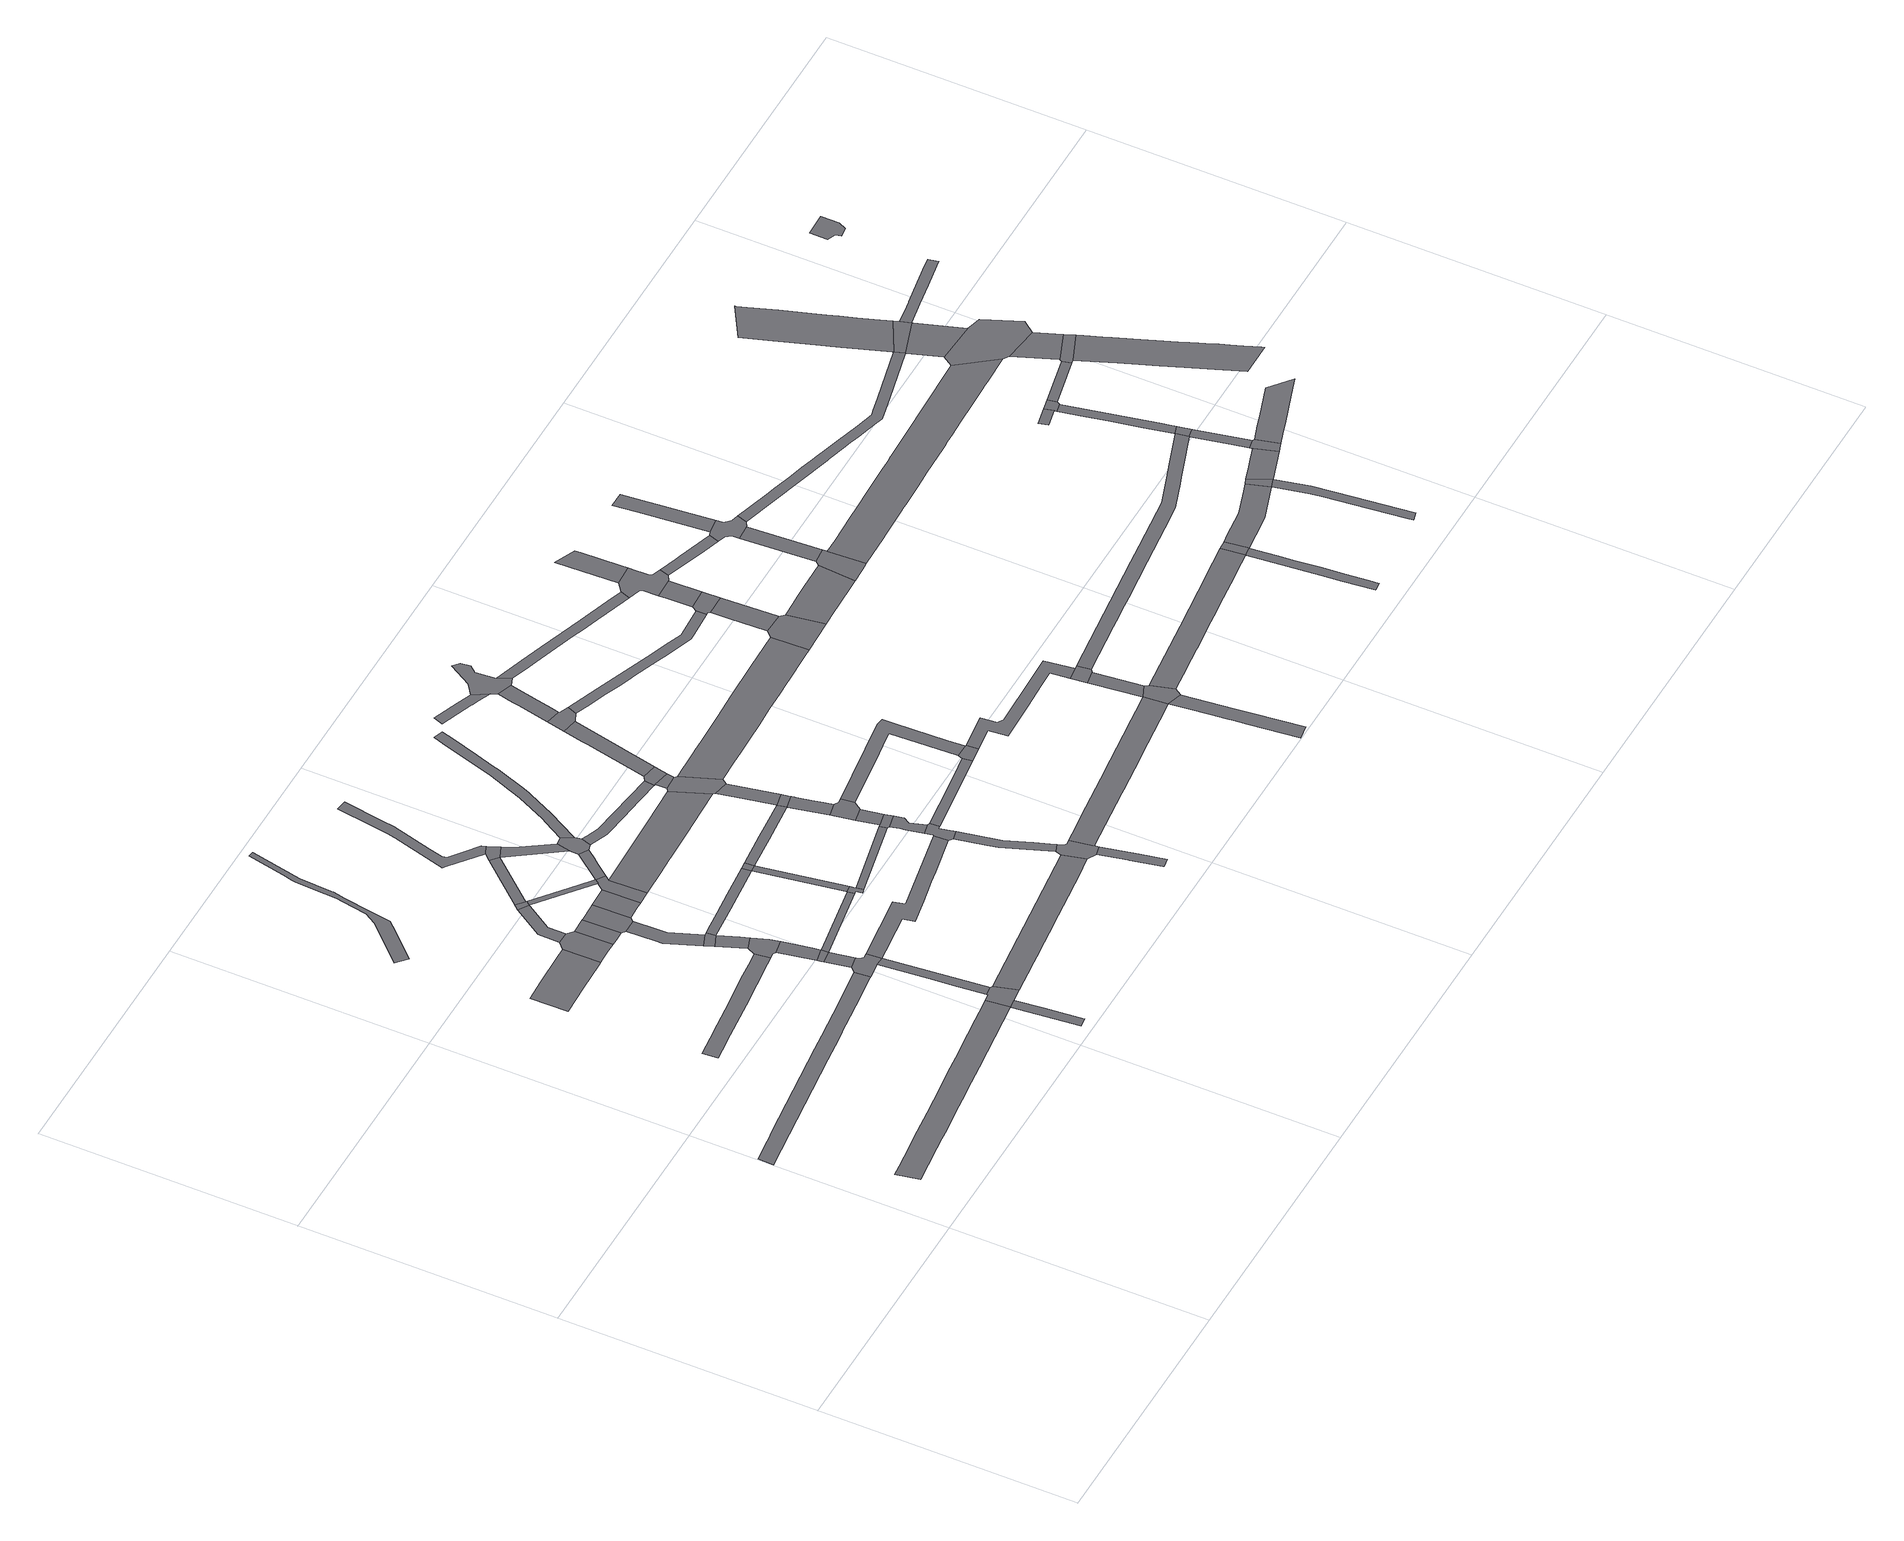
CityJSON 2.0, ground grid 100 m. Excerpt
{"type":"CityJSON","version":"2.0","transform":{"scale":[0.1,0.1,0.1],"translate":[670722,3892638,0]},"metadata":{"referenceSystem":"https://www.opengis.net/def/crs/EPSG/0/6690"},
"CityObjects":{
"road1":{"type":"Road","attributes":{"function":"9","usage":"9","RoadStructureAttribute.widthType":"2","RoadStructureAttribute.width":9.44,"RoadStructureAttribute.sectionType":"1"},"geometry":[{"type":"MultiSurface","lod":"1","boundaries":[[[0,1,2,3,4,5,6,7,8,9,10,11,12,13,14,15,16,17,18,19,20,21,22,23,24,25,26,27]]]}]},
"road2":{"type":"Road","attributes":{"function":"9","usage":"9","RoadStructureAttribute.widthType":"3","RoadStructureAttribute.width":5.87,"RoadStructureAttribute.sectionType":"1"},"geometry":[{"type":"MultiSurface","lod":"1","boundaries":[[[28,29,30,31,32,33,34,35,36,37,38,39,40,41,42,43,44,45,46,47,48,49,50,51,52,53]]]}]},
"road3":{"type":"Road","attributes":{"function":"9","usage":"9","RoadStructureAttribute.widthType":"3","RoadStructureAttribute.width":5.75,"RoadStructureAttribute.sectionType":"1"},"geometry":[{"type":"MultiSurface","lod":"1","boundaries":[[[54,55,56,57,58,59,60,61,62,63,64,65,66,67,68,69,70]]]}]},
"road4":{"type":"Road","attributes":{"function":"9","usage":"9","RoadStructureAttribute.widthType":"2","RoadStructureAttribute.width":14.92,"RoadStructureAttribute.sectionType":"1"},"geometry":[{"type":"MultiSurface","lod":"1","boundaries":[[[71,72,73,74,75,76,77,78]]]}]},
"road5":{"type":"Road","attributes":{"function":"9","usage":"9","RoadStructureAttribute.widthType":"4","RoadStructureAttribute.width":3.55,"RoadStructureAttribute.sectionType":"1"},"geometry":[{"type":"MultiSurface","lod":"1","boundaries":[[[79,80,81,82,83,27,84]]]}]},
"road6":{"type":"Road","attributes":{"function":"9","usage":"9","RoadStructureAttribute.widthType":"9","RoadStructureAttribute.width":-9999,"RoadStructureAttribute.sectionType":"9"},"geometry":[{"type":"MultiSurface","lod":"1","boundaries":[[[73,85,86,87,88,89,90,74]]]}]},
"road7":{"type":"Road","attributes":{"function":"9","usage":"9","RoadStructureAttribute.widthType":"9","RoadStructureAttribute.width":-9999,"RoadStructureAttribute.sectionType":"9"},"geometry":[{"type":"MultiSurface","lod":"1","boundaries":[[[91,92,93,94,0,27,83,95,96]]]}]},
"road8":{"type":"Road","attributes":{"function":"9","usage":"9","RoadStructureAttribute.widthType":"9","RoadStructureAttribute.width":-9999,"RoadStructureAttribute.sectionType":"1"},"geometry":[{"type":"MultiSurface","lod":"1","boundaries":[[[97,98,99,100,101,102,103,104,105,106,107,108,109,110,111,112,113,114,115,116,117,118]]]}]},
"road9":{"type":"Road","attributes":{"function":"9","usage":"9","RoadStructureAttribute.widthType":"4","RoadStructureAttribute.width":3.43,"RoadStructureAttribute.sectionType":"1"},"geometry":[{"type":"MultiSurface","lod":"1","boundaries":[[[119,120,121,122,123,93,92]]]}]},
"road10":{"type":"Road","attributes":{"function":"9","usage":"9","RoadStructureAttribute.widthType":"2","RoadStructureAttribute.width":14.92,"RoadStructureAttribute.sectionType":"1"},"geometry":[{"type":"MultiSurface","lod":"1","boundaries":[[[124,125,88,87,126,127]]]}]},
"road11":{"type":"Road","attributes":{"function":"9","usage":"9","RoadStructureAttribute.widthType":"9","RoadStructureAttribute.width":-9999,"RoadStructureAttribute.sectionType":"9"},"geometry":[{"type":"MultiSurface","lod":"1","boundaries":[[[38,37,128,121,120,129,130,131,132,133]]]}]},
"road12":{"type":"Road","attributes":{"function":"9","usage":"9","RoadStructureAttribute.widthType":"3","RoadStructureAttribute.width":4.01,"RoadStructureAttribute.sectionType":"1"},"geometry":[{"type":"MultiSurface","lod":"1","boundaries":[[[134,135,136,90,89,137,138,139]]]}]},
"road13":{"type":"Road","attributes":{"function":"9","usage":"9","RoadStructureAttribute.widthType":"3","RoadStructureAttribute.width":5.07,"RoadStructureAttribute.sectionType":"1"},"geometry":[{"type":"MultiSurface","lod":"1","boundaries":[[[132,140,141,142,133]]]}]},
"road14":{"type":"Road","attributes":{"function":"9","usage":"9","RoadStructureAttribute.widthType":"9","RoadStructureAttribute.width":-9999,"RoadStructureAttribute.sectionType":"9"},"geometry":[{"type":"MultiSurface","lod":"1","boundaries":[[[143,144,142,141,145]]]}]},
"road15":{"type":"Road","attributes":{"function":"9","usage":"9","RoadStructureAttribute.widthType":"9","RoadStructureAttribute.width":-9999,"RoadStructureAttribute.sectionType":"9"},"geometry":[{"type":"MultiSurface","lod":"1","boundaries":[[[146,147,148,149,150]]]}]},
"road16":{"type":"Road","attributes":{"function":"9","usage":"9","RoadStructureAttribute.widthType":"3","RoadStructureAttribute.width":5.07,"RoadStructureAttribute.sectionType":"1"},"geometry":[{"type":"MultiSurface","lod":"1","boundaries":[[[151,152,153,154,143,145]]]}]},
"road17":{"type":"Road","attributes":{"function":"9","usage":"9","RoadStructureAttribute.widthType":"9","RoadStructureAttribute.width":-9999,"RoadStructureAttribute.sectionType":"9"},"geometry":[{"type":"MultiSurface","lod":"1","boundaries":[[[60,59,155,154,153,156,157,158]]]}]},
"road18":{"type":"Road","attributes":{"function":"9","usage":"9","RoadStructureAttribute.widthType":"3","RoadStructureAttribute.width":5.07,"RoadStructureAttribute.sectionType":"1"},"geometry":[{"type":"MultiSurface","lod":"1","boundaries":[[[157,159,147,146,158]]]}]},
"road19":{"type":"Road","attributes":{"function":"9","usage":"9","RoadStructureAttribute.widthType":"3","RoadStructureAttribute.width":5.07,"RoadStructureAttribute.sectionType":"1"},"geometry":[{"type":"MultiSurface","lod":"1","boundaries":[[[149,160,161,162,163,164,165,150]]]}]},
"road20":{"type":"Road","attributes":{"function":"9","usage":"9","RoadStructureAttribute.widthType":"9","RoadStructureAttribute.width":-9999,"RoadStructureAttribute.sectionType":"9"},"geometry":[{"type":"MultiSurface","lod":"1","boundaries":[[[163,162,166,167,168,169,170,124,127]]]}]},
"road21":{"type":"Road","attributes":{"function":"9","usage":"9","RoadStructureAttribute.widthType":"9","RoadStructureAttribute.width":-9999,"RoadStructureAttribute.sectionType":"9"},"geometry":[{"type":"MultiSurface","lod":"1","boundaries":[[[171,172,173,134,139,174,175]]]}]},
"road22":{"type":"Road","attributes":{"function":"9","usage":"9","RoadStructureAttribute.widthType":"2","RoadStructureAttribute.width":14.92,"RoadStructureAttribute.sectionType":"1"},"geometry":[{"type":"MultiSurface","lod":"1","boundaries":[[[176,177,168,167,178,179]]]}]},
"road23":{"type":"Road","attributes":{"function":"9","usage":"9","RoadStructureAttribute.widthType":"9","RoadStructureAttribute.width":-9999,"RoadStructureAttribute.sectionType":"1"},"geometry":[{"type":"MultiSurface","lod":"1","boundaries":[[[180,181,182,183,184,174,139,185]]]}]},
"road24":{"type":"Road","attributes":{"function":"9","usage":"9","RoadStructureAttribute.widthType":"3","RoadStructureAttribute.width":4.01,"RoadStructureAttribute.sectionType":"1"},"geometry":[{"type":"MultiSurface","lod":"1","boundaries":[[[186,187,188,189,172,171]]]}]},
"road25":{"type":"Road","attributes":{"function":"9","usage":"9","RoadStructureAttribute.widthType":"4","RoadStructureAttribute.width":2.68,"RoadStructureAttribute.sectionType":"1"},"geometry":[{"type":"MultiSurface","lod":"1","boundaries":[[[141,190,191,192,193,194,145]]]}]},
"road26":{"type":"Road","attributes":{"function":"9","usage":"9","RoadStructureAttribute.widthType":"9","RoadStructureAttribute.width":-9999,"RoadStructureAttribute.sectionType":"9"},"geometry":[{"type":"MultiSurface","lod":"1","boundaries":[[[182,181,195,176,179,196,197,198]]]}]},
"road27":{"type":"Road","attributes":{"function":"9","usage":"9","RoadStructureAttribute.widthType":"4","RoadStructureAttribute.width":3.56,"RoadStructureAttribute.sectionType":"1"},"geometry":[{"type":"MultiSurface","lod":"1","boundaries":[[[199,200,201,202,148,147,203,204,205]]]}]},
"road28":{"type":"Road","attributes":{"function":"9","usage":"9","RoadStructureAttribute.widthType":"2","RoadStructureAttribute.width":9.44,"RoadStructureAttribute.sectionType":"1"},"geometry":[{"type":"MultiSurface","lod":"1","boundaries":[[[206,207,208,209,210,211,212,213,214,215,216,217,218,219,91,96]]]}]},
"road29":{"type":"Road","attributes":{"function":"9","usage":"9","RoadStructureAttribute.widthType":"9","RoadStructureAttribute.width":-9999,"RoadStructureAttribute.sectionType":"9"},"geometry":[{"type":"MultiSurface","lod":"1","boundaries":[[[220,221,222,223,187,186]]]}]},
"road30":{"type":"Road","attributes":{"function":"9","usage":"9","RoadStructureAttribute.widthType":"9","RoadStructureAttribute.width":-9999,"RoadStructureAttribute.sectionType":"1"},"geometry":[{"type":"MultiSurface","lod":"1","boundaries":[[[224,225,226,227,228,229,182,198]]]}]},
"road31":{"type":"Road","attributes":{"function":"9","usage":"9","RoadStructureAttribute.widthType":"4","RoadStructureAttribute.width":3.81,"RoadStructureAttribute.sectionType":"1"},"geometry":[{"type":"MultiSurface","lod":"1","boundaries":[[[230,231,232,233,234,235,236,237,223,222,238,239,240,241,242,243,244,245]]]}]},
"road32":{"type":"Road","attributes":{"function":"9","usage":"9","RoadStructureAttribute.widthType":"3","RoadStructureAttribute.width":4.01,"RoadStructureAttribute.sectionType":"1"},"geometry":[{"type":"MultiSurface","lod":"1","boundaries":[[[246,247,248,220,186]]]}]},
"road33":{"type":"Road","attributes":{"function":"9","usage":"9","RoadStructureAttribute.widthType":"3","RoadStructureAttribute.width":5.87,"RoadStructureAttribute.sectionType":"1"},"geometry":[{"type":"MultiSurface","lod":"1","boundaries":[[[120,249,250,251,252,253,254,255,256,257,258,259,260,261,262,129]]]}]},
"road34":{"type":"Road","attributes":{"function":"9","usage":"9","RoadStructureAttribute.widthType":"9","RoadStructureAttribute.width":-9999,"RoadStructureAttribute.sectionType":"9"},"geometry":[{"type":"MultiSurface","lod":"1","boundaries":[[[263,264,192,191,265,266,267,268]]]}]},
"road35":{"type":"Road","attributes":{"function":"9","usage":"9","RoadStructureAttribute.widthType":"4","RoadStructureAttribute.width":2.68,"RoadStructureAttribute.sectionType":"1"},"geometry":[{"type":"MultiSurface","lod":"1","boundaries":[[[269,270,192,264,271,272,273,205]]]}]},
"road36":{"type":"Road","attributes":{"function":"9","usage":"9","RoadStructureAttribute.widthType":"9","RoadStructureAttribute.width":-9999,"RoadStructureAttribute.sectionType":"9"},"geometry":[{"type":"MultiSurface","lod":"1","boundaries":[[[273,274,199,205]]]}]},
"road37":{"type":"Road","attributes":{"function":"9","usage":"9","RoadStructureAttribute.widthType":"9","RoadStructureAttribute.width":-9999,"RoadStructureAttribute.sectionType":"9"},"geometry":[{"type":"MultiSurface","lod":"1","boundaries":[[[227,275,276,277,278,247,246,279,228]]]}]},
"road38":{"type":"Road","attributes":{"function":"9","usage":"9","RoadStructureAttribute.widthType":"2","RoadStructureAttribute.width":14.92,"RoadStructureAttribute.sectionType":"1"},"geometry":[{"type":"MultiSurface","lod":"1","boundaries":[[[280,281,197,196,282,283,284,285,286,287,288,289]]]}]},
"road39":{"type":"Road","attributes":{"function":"9","usage":"9","RoadStructureAttribute.widthType":"4","RoadStructureAttribute.width":2.59,"RoadStructureAttribute.sectionType":"1"},"geometry":[{"type":"MultiSurface","lod":"1","boundaries":[[[267,290,291,268]]]}]},
"road40":{"type":"Road","attributes":{"function":"9","usage":"9","RoadStructureAttribute.widthType":"4","RoadStructureAttribute.width":3.56,"RoadStructureAttribute.sectionType":"1"},"geometry":[{"type":"MultiSurface","lod":"1","boundaries":[[[292,293,294,295,296,274,273,297,298,299,300]]]}]},
"road41":{"type":"Road","attributes":{"function":"9","usage":"9","RoadStructureAttribute.widthType":"4","RoadStructureAttribute.width":3.6,"RoadStructureAttribute.sectionType":"1"},"geometry":[{"type":"MultiSurface","lod":"1","boundaries":[[[301,302,303,304,276,275,305,306,307,308]]]}]},
"road42":{"type":"Road","attributes":{"function":"9","usage":"9","RoadStructureAttribute.widthType":"4","RoadStructureAttribute.width":3.93,"RoadStructureAttribute.sectionType":"1"},"geometry":[{"type":"MultiSurface","lod":"1","boundaries":[[[309,310,311,312,313,314,315,316,317,318,278,277,319,320,321,322,323,324,325,326,327,328,329]]]}]},
"road43":{"type":"Road","attributes":{"function":"9","usage":"9","RoadStructureAttribute.widthType":"4","RoadStructureAttribute.width":3.56,"RoadStructureAttribute.sectionType":"1"},"geometry":[{"type":"MultiSurface","lod":"1","boundaries":[[[330,331,332,333,334,335,336,337,338,339,340]]]}]},
"road44":{"type":"Road","attributes":{"function":"9","usage":"9","RoadStructureAttribute.widthType":"4","RoadStructureAttribute.width":3.24,"RoadStructureAttribute.sectionType":"1"},"geometry":[{"type":"MultiSurface","lod":"1","boundaries":[[[341,342,343,344,345,346,347,348]]]}]},
"road45":{"type":"Road","attributes":{"function":"9","usage":"9","RoadStructureAttribute.widthType":"9","RoadStructureAttribute.width":-9999,"RoadStructureAttribute.sectionType":"9"},"geometry":[{"type":"MultiSurface","lod":"1","boundaries":[[[347,349,350,351,352,353,354,334,333,219,218,348]]]}]},
"road46":{"type":"Road","attributes":{"function":"9","usage":"9","RoadStructureAttribute.widthType":"9","RoadStructureAttribute.width":-9999,"RoadStructureAttribute.sectionType":"9"},"geometry":[{"type":"MultiSurface","lod":"1","boundaries":[[[355,259,258,340,339,356,357,358,359,360,361]]]}]},
"road47":{"type":"Road","attributes":{"function":"9","usage":"9","RoadStructureAttribute.widthType":"9","RoadStructureAttribute.width":-9999,"RoadStructureAttribute.sectionType":"1"},"geometry":[{"type":"MultiSurface","lod":"1","boundaries":[[[360,362,363,364,365,366,367,368,361]]]}]},
"road48":{"type":"Road","attributes":{"function":"9","usage":"9","RoadStructureAttribute.widthType":"9","RoadStructureAttribute.width":-9999,"RoadStructureAttribute.sectionType":"9"},"geometry":[{"type":"MultiSurface","lod":"1","boundaries":[[[366,365,369,370,371,291,290]]]}]},
"road49":{"type":"Road","attributes":{"function":"9","usage":"9","RoadStructureAttribute.widthType":"3","RoadStructureAttribute.width":5.18,"RoadStructureAttribute.sectionType":"1"},"geometry":[{"type":"MultiSurface","lod":"1","boundaries":[[[372,370,369,373]]]}]},
"road50":{"type":"Road","attributes":{"function":"9","usage":"9","RoadStructureAttribute.widthType":"3","RoadStructureAttribute.width":5.18,"RoadStructureAttribute.sectionType":"1"},"geometry":[{"type":"MultiSurface","lod":"1","boundaries":[[[374,375,376,377,378,379,380,381,300]]]}]},
"road51":{"type":"Road","attributes":{"function":"9","usage":"9","RoadStructureAttribute.widthType":"9","RoadStructureAttribute.width":-9999,"RoadStructureAttribute.sectionType":"9"},"geometry":[{"type":"MultiSurface","lod":"1","boundaries":[[[382,383,384,376,375,372,373]]]}]},
"road52":{"type":"Road","attributes":{"function":"9","usage":"9","RoadStructureAttribute.widthType":"9","RoadStructureAttribute.width":-9999,"RoadStructureAttribute.sectionType":"9"},"geometry":[{"type":"MultiSurface","lod":"1","boundaries":[[[381,385,386,292,300]]]}]},
"road53":{"type":"Road","attributes":{"function":"9","usage":"9","RoadStructureAttribute.widthType":"3","RoadStructureAttribute.width":5.18,"RoadStructureAttribute.sectionType":"1"},"geometry":[{"type":"MultiSurface","lod":"1","boundaries":[[[292,386,387,388,389,390]]]}]},
"road54":{"type":"Road","attributes":{"function":"9","usage":"9","RoadStructureAttribute.widthType":"9","RoadStructureAttribute.width":-9999,"RoadStructureAttribute.sectionType":"9"},"geometry":[{"type":"MultiSurface","lod":"1","boundaries":[[[289,288,388,387,391,392,393,394]]]}]},
"road55":{"type":"Road","attributes":{"function":"9","usage":"9","RoadStructureAttribute.widthType":"2","RoadStructureAttribute.width":6.01,"RoadStructureAttribute.sectionType":"1"},"geometry":[{"type":"MultiSurface","lod":"1","boundaries":[[[393,395,396,394]]]}]},
"road56":{"type":"Road","attributes":{"function":"9","usage":"9","RoadStructureAttribute.widthType":"9","RoadStructureAttribute.width":-9999,"RoadStructureAttribute.sectionType":"9"},"geometry":[{"type":"MultiSurface","lod":"1","boundaries":[[[396,395,397,398,301,308,399]]]}]},
"road57":{"type":"Road","attributes":{"function":"9","usage":"9","RoadStructureAttribute.widthType":"3","RoadStructureAttribute.width":4.58,"RoadStructureAttribute.sectionType":"1"},"geometry":[{"type":"MultiSurface","lod":"1","boundaries":[[[400,401,402,359,358,403,404,405]]]}]},
"road58":{"type":"Road","attributes":{"function":"9","usage":"9","RoadStructureAttribute.widthType":"2","RoadStructureAttribute.width":6.01,"RoadStructureAttribute.sectionType":"1"},"geometry":[{"type":"MultiSurface","lod":"1","boundaries":[[[406,407,408,398,397,409,410,411,412,413]]]}]},
"road59":{"type":"Road","attributes":{"function":"9","usage":"9","RoadStructureAttribute.widthType":"3","RoadStructureAttribute.width":4.95,"RoadStructureAttribute.sectionType":"1"},"geometry":[{"type":"MultiSurface","lod":"1","boundaries":[[[414,415,416,417,418,419,420,421,422,423,383,382,424,425,426,427]]]}]},
"road60":{"type":"Road","attributes":{"function":"9","usage":"9","RoadStructureAttribute.widthType":"4","RoadStructureAttribute.width":3.48,"RoadStructureAttribute.sectionType":"1"},"geometry":[{"type":"MultiSurface","lod":"1","boundaries":[[[428,429,430,431,432,433,434,435]]]}]},
"road61":{"type":"Road","attributes":{"function":"9","usage":"9","RoadStructureAttribute.widthType":"9","RoadStructureAttribute.width":-9999,"RoadStructureAttribute.sectionType":"9"},"geometry":[{"type":"MultiSurface","lod":"1","boundaries":[[[406,413,436,437,438,439,440]]]}]},
"road62":{"type":"Road","attributes":{"function":"9","usage":"9","RoadStructureAttribute.widthType":"2","RoadStructureAttribute.width":6.01,"RoadStructureAttribute.sectionType":"1"},"geometry":[{"type":"MultiSurface","lod":"1","boundaries":[[[439,441,442,443,444,445,446,440]]]}]},
"road63":{"type":"Road","attributes":{"function":"9","usage":"9","RoadStructureAttribute.widthType":"2","RoadStructureAttribute.width":9.44,"RoadStructureAttribute.sectionType":"1"},"geometry":[{"type":"MultiSurface","lod":"1","boundaries":[[[350,447,448,449,450,451,452,453,454,455,456,457,458,459,460,461,462,463,351]]]}]},
"road64":{"type":"Road","attributes":{"function":"9","usage":"9","RoadStructureAttribute.widthType":"9","RoadStructureAttribute.width":-9999,"RoadStructureAttribute.sectionType":"9"},"geometry":[{"type":"MultiSurface","lod":"1","boundaries":[[[400,405,464,465,414,427]]]}]},
"road65":{"type":"Road","attributes":{"function":"9","usage":"9","RoadStructureAttribute.widthType":"9","RoadStructureAttribute.width":-9999,"RoadStructureAttribute.sectionType":"9"},"geometry":[{"type":"MultiSurface","lod":"1","boundaries":[[[466,433,432,467,444,443,468,469,470,471,472,473,474]]]}]},
"road66":{"type":"Road","attributes":{"function":"9","usage":"9","RoadStructureAttribute.widthType":"2","RoadStructureAttribute.width":14.92,"RoadStructureAttribute.sectionType":"1"},"geometry":[{"type":"MultiSurface","lod":"1","boundaries":[[[475,476,477,478,479,480,481,482,483,484,485,486,487,488,489,490,491,492,493,494,495,496,392,391]]]}]},
"road67":{"type":"Road","attributes":{"function":"9","usage":"9","RoadStructureAttribute.widthType":"4","RoadStructureAttribute.width":3.86,"RoadStructureAttribute.sectionType":"1"},"geometry":[{"type":"MultiSurface","lod":"1","boundaries":[[[497,498,499,500,501,502,437,436,503,504,505,506,507,508,509,510,511,512,513]]]}]},
"road68":{"type":"Road","attributes":{"function":"9","usage":"9","RoadStructureAttribute.widthType":"3","RoadStructureAttribute.width":4.58,"RoadStructureAttribute.sectionType":"1"},"geometry":[{"type":"MultiSurface","lod":"1","boundaries":[[[514,515,516,517,518,519,465,464,520,521,522,523,524,525,526]]]}]},
"road69":{"type":"Road","attributes":{"function":"9","usage":"9","RoadStructureAttribute.widthType":"4","RoadStructureAttribute.width":3.86,"RoadStructureAttribute.sectionType":"1"},"geometry":[{"type":"MultiSurface","lod":"1","boundaries":[[[527,528,529,530,531,532,533,534,535,536,537,538,539,470,469]]]}]},
"road70":{"type":"Road","attributes":{"function":"9","usage":"9","RoadStructureAttribute.widthType":"3","RoadStructureAttribute.width":5.52,"RoadStructureAttribute.sectionType":"1"},"geometry":[{"type":"MultiSurface","lod":"1","boundaries":[[[454,540,541,542,543,544,545,546,547,548,549,550,551,552]]]}]},
"road71":{"type":"Road","attributes":{"function":"9","usage":"9","RoadStructureAttribute.widthType":"9","RoadStructureAttribute.width":-9999,"RoadStructureAttribute.sectionType":"9"},"geometry":[{"type":"MultiSurface","lod":"1","boundaries":[[[553,554,455,454,552,555]]]}]},
"road72":{"type":"Road","attributes":{"function":"9","usage":"9","RoadStructureAttribute.widthType":"3","RoadStructureAttribute.width":4.58,"RoadStructureAttribute.sectionType":"1"},"geometry":[{"type":"MultiSurface","lod":"1","boundaries":[[[556,557,455,554,558,559,560]]]}]},
"road73":{"type":"Road","attributes":{"function":"9","usage":"9","RoadStructureAttribute.widthType":"9","RoadStructureAttribute.width":-9999,"RoadStructureAttribute.sectionType":"9"},"geometry":[{"type":"MultiSurface","lod":"1","boundaries":[[[559,561,562,563,514,526,560]]]}]},
"road74":{"type":"Road","attributes":{"function":"9","usage":"9","RoadStructureAttribute.widthType":"9","RoadStructureAttribute.width":-9999,"RoadStructureAttribute.sectionType":"9"},"geometry":[{"type":"MultiSurface","lod":"1","boundaries":[[[564,565,566,487,486,567,568]]]}]},
"road75":{"type":"Road","attributes":{"function":"9","usage":"9","RoadStructureAttribute.widthType":"2","RoadStructureAttribute.width":8.18,"RoadStructureAttribute.sectionType":"1"},"geometry":[{"type":"MultiSurface","lod":"1","boundaries":[[[565,569,570,571,566]]]}]},
"road76":{"type":"Road","attributes":{"function":"9","usage":"9","RoadStructureAttribute.widthType":"9","RoadStructureAttribute.width":-9999,"RoadStructureAttribute.sectionType":"9"},"geometry":[{"type":"MultiSurface","lod":"1","boundaries":[[[572,570,569,573,574,497,513]]]}]},
"road77":{"type":"Road","attributes":{"function":"9","usage":"9","RoadStructureAttribute.widthType":"2","RoadStructureAttribute.width":8.18,"RoadStructureAttribute.sectionType":"1"},"geometry":[{"type":"MultiSurface","lod":"1","boundaries":[[[575,574,573,576,577]]]}]},
"road78":{"type":"Road","attributes":{"function":"9","usage":"9","RoadStructureAttribute.widthType":"9","RoadStructureAttribute.width":-9999,"RoadStructureAttribute.sectionType":"9"},"geometry":[{"type":"MultiSurface","lod":"1","boundaries":[[[576,578,579,580,581,582,583,584,585,535,534,586,587,577]]]}]},
"road79":{"type":"Road","attributes":{"function":"9","usage":"9","RoadStructureAttribute.widthType":"2","RoadStructureAttribute.width":14.92,"RoadStructureAttribute.sectionType":"1"},"geometry":[{"type":"MultiSurface","lod":"1","boundaries":[[[588,589,590,591,592,593,594,595,564,568]]]}]},
"road80":{"type":"Road","attributes":{"function":"9","usage":"9","RoadStructureAttribute.widthType":"2","RoadStructureAttribute.width":8.18,"RoadStructureAttribute.sectionType":"1"},"geometry":[{"type":"MultiSurface","lod":"1","boundaries":[[[596,597,585,584,598,599,600]]]}]},
"road81":{"type":"Road","attributes":{"function":"9","usage":"9","RoadStructureAttribute.widthType":"2","RoadStructureAttribute.width":9.44,"RoadStructureAttribute.sectionType":"1"},"geometry":[{"type":"MultiSurface","lod":"1","boundaries":[[[601,602,603,604,605,606,607,608,553,555,609,610,611,612,613,614,615,616,617,618,619,620,621,622]]]}]},
"road82":{"type":"Road","attributes":{"function":"9","usage":"9","RoadStructureAttribute.widthType":"4","RoadStructureAttribute.width":3.44,"RoadStructureAttribute.sectionType":"1"},"geometry":[{"type":"MultiSurface","lod":"1","boundaries":[[[623,624,625,579,578,626,627]]]}]},
"road83":{"type":"Road","attributes":{"function":"9","usage":"9","RoadStructureAttribute.widthType":"9","RoadStructureAttribute.width":-9999,"RoadStructureAttribute.sectionType":"9"},"geometry":[{"type":"MultiSurface","lod":"1","boundaries":[[[592,591,628,629,630,631,632,633,634]]]}]},
"road84":{"type":"Road","attributes":{"function":"9","usage":"9","RoadStructureAttribute.widthType":"2","RoadStructureAttribute.width":6.03,"RoadStructureAttribute.sectionType":"1"},"geometry":[{"type":"MultiSurface","lod":"1","boundaries":[[[633,635,636,634]]]}]},
"road85":{"type":"Road","attributes":{"function":"9","usage":"9","RoadStructureAttribute.widthType":"9","RoadStructureAttribute.width":-9999,"RoadStructureAttribute.sectionType":"9"},"geometry":[{"type":"MultiSurface","lod":"1","boundaries":[[[637,638,636,635,639,640,641,642,643,644,623,627]]]}]},
"road86":{"type":"Road","attributes":{"function":"9","usage":"9","RoadStructureAttribute.widthType":"2","RoadStructureAttribute.width":6.03,"RoadStructureAttribute.sectionType":"1"},"geometry":[{"type":"MultiSurface","lod":"1","boundaries":[[[645,646,647,648,649,650,644,643]]]}]},
"road87":{"type":"Road","attributes":{"function":"9","usage":"9","RoadStructureAttribute.widthType":"3","RoadStructureAttribute.width":5.23,"RoadStructureAttribute.sectionType":"1"},"geometry":[{"type":"MultiSurface","lod":"1","boundaries":[[[561,651,652,653,654,655,656,657,658,659,660,661,662,663,664,665,666,667,668,669,670,671,672,673,562]]]}]},
"road88":{"type":"Road","attributes":{"function":"9","usage":"9","RoadStructureAttribute.widthType":"4","RoadStructureAttribute.width":3.51,"RoadStructureAttribute.sectionType":"1"},"geometry":[{"type":"MultiSurface","lod":"1","boundaries":[[[674,675,676,677,678,679,680,681,682,622,683,684,685,686]]]}]},
"road89":{"type":"Road","attributes":{"function":"9","usage":"9","RoadStructureAttribute.widthType":"9","RoadStructureAttribute.width":-9999,"RoadStructureAttribute.sectionType":"9"},"geometry":[{"type":"MultiSurface","lod":"1","boundaries":[[[601,622,682,687]]]}]},
"road90":{"type":"Road","attributes":{"function":"9","usage":"9","RoadStructureAttribute.widthType":"2","RoadStructureAttribute.width":9.44,"RoadStructureAttribute.sectionType":"1"},"geometry":[{"type":"MultiSurface","lod":"1","boundaries":[[[682,688,689,690,691,692,693,694,695,696,697,698,687]]]}]},
"road91":{"type":"Road","attributes":{"function":"9","usage":"9","RoadStructureAttribute.widthType":"2","RoadStructureAttribute.width":14.92,"RoadStructureAttribute.sectionType":"1"},"geometry":[{"type":"MultiSurface","lod":"1","boundaries":[[[699,700,701,702,703,704,705,706,707,708,709,710,631,630,711,712,713,714,715,716,717,718,719,720,721,722,723,724,725,726,727,728,729,730]]]}]},
"road92":{"type":"Road","attributes":{"function":"9","usage":"9","RoadStructureAttribute.widthType":"4","RoadStructureAttribute.width":3.99,"RoadStructureAttribute.sectionType":"1"},"geometry":[{"type":"MultiSurface","lod":"1","boundaries":[[[731,732,733,734,735,736,737,738,739,740,741,742,743,744,745,746,640,639,747,748,749,750,751,752,753,754,755,756,757]]]}]},
"road93":{"type":"Road","attributes":{"function":"9","usage":"9","RoadStructureAttribute.widthType":"4","RoadStructureAttribute.width":3.49,"RoadStructureAttribute.sectionType":"1"},"geometry":[{"type":"MultiSurface","lod":"1","boundaries":[[[694,758,759,760,761,762,763,764,765,766,767]]]}]},
"road94":{"type":"Road","attributes":{"function":"9","usage":"9","RoadStructureAttribute.widthType":"9","RoadStructureAttribute.width":-9999,"RoadStructureAttribute.sectionType":"9"},"geometry":[{"type":"MultiSurface","lod":"1","boundaries":[[[768,695,694,767]]]}]},
"road95":{"type":"Road","attributes":{"function":"9","usage":"9","RoadStructureAttribute.widthType":"2","RoadStructureAttribute.width":9.44,"RoadStructureAttribute.sectionType":"1"},"geometry":[{"type":"MultiSurface","lod":"1","boundaries":[[[769,770,771,772,773,768,767]]]}]},
"road96":{"type":"Road","attributes":{"function":"9","usage":"9","RoadStructureAttribute.widthType":"9","RoadStructureAttribute.width":-9999,"RoadStructureAttribute.sectionType":"9"},"geometry":[{"type":"MultiSurface","lod":"1","boundaries":[[[770,774,775,776,777,778,771]]]}]},
"road97":{"type":"Road","attributes":{"function":"9","usage":"9","RoadStructureAttribute.widthType":"4","RoadStructureAttribute.width":3.36,"RoadStructureAttribute.sectionType":"1"},"geometry":[{"type":"MultiSurface","lod":"1","boundaries":[[[779,780,781,782]]]}]},
"road98":{"type":"Road","attributes":{"function":"9","usage":"9","RoadStructureAttribute.widthType":"4","RoadStructureAttribute.width":3.58,"RoadStructureAttribute.sectionType":"1"},"geometry":[{"type":"MultiSurface","lod":"1","boundaries":[[[783,784,777,776,785,662,786]]]}]},
"road99":{"type":"Road","attributes":{"function":"9","usage":"9","RoadStructureAttribute.widthType":"9","RoadStructureAttribute.width":-9999,"RoadStructureAttribute.sectionType":"9"},"geometry":[{"type":"MultiSurface","lod":"1","boundaries":[[[662,785,787,663]]]}]},
"road100":{"type":"Road","attributes":{"function":"9","usage":"9","RoadStructureAttribute.widthType":"4","RoadStructureAttribute.width":3.58,"RoadStructureAttribute.sectionType":"1"},"geometry":[{"type":"MultiSurface","lod":"1","boundaries":[[[663,787,788,789,790,791,792,793,794,795,796]]]}]},
"road101":{"type":"Road","attributes":{"function":"9","usage":"9","RoadStructureAttribute.widthType":"9","RoadStructureAttribute.width":-9999,"RoadStructureAttribute.sectionType":"9"},"geometry":[{"type":"MultiSurface","lod":"1","boundaries":[[[797,791,790,798,799,779,782]]]}]},
"road102":{"type":"Road","attributes":{"function":"9","usage":"9","RoadStructureAttribute.widthType":"2","RoadStructureAttribute.width":9.44,"RoadStructureAttribute.sectionType":"1"},"geometry":[{"type":"MultiSurface","lod":"1","boundaries":[[[774,800,801,802,803,804,805,806,807,808,809,775]]]}]},
"road103":{"type":"Road","attributes":{"function":"9","usage":"9","RoadStructureAttribute.widthType":"4","RoadStructureAttribute.width":3.36,"RoadStructureAttribute.sectionType":"1"},"geometry":[{"type":"MultiSurface","lod":"1","boundaries":[[[798,810,811,812,813,799]]]}]},
"road104":{"type":"Road","attributes":{"function":"9","usage":"9","RoadStructureAttribute.widthType":"2","RoadStructureAttribute.width":14.8,"RoadStructureAttribute.sectionType":"1"},"geometry":[{"type":"MultiSurface","lod":"1","boundaries":[[[814,815,816,817,818,819,820,821,732,822,823,824,825,826,827,828,829,830,831]]]}]},
"road105":{"type":"Road","attributes":{"function":"9","usage":"9","RoadStructureAttribute.widthType":"9","RoadStructureAttribute.width":-9999,"RoadStructureAttribute.sectionType":"9"},"geometry":[{"type":"MultiSurface","lod":"1","boundaries":[[[822,732,731,832,833,834]]]}]},
"road106":{"type":"Road","attributes":{"function":"9","usage":"9","RoadStructureAttribute.widthType":"2","RoadStructureAttribute.width":14.8,"RoadStructureAttribute.sectionType":"1"},"geometry":[{"type":"MultiSurface","lod":"1","boundaries":[[[835,836,837,832,731,838]]]}]},
"road107":{"type":"Road","attributes":{"function":"9","usage":"9","RoadStructureAttribute.widthType":"9","RoadStructureAttribute.width":-9999,"RoadStructureAttribute.sectionType":"9"},"geometry":[{"type":"MultiSurface","lod":"1","boundaries":[[[729,839,840,841,842,843,836,835,730]]]}]},
"road108":{"type":"Road","attributes":{"function":"9","usage":"9","RoadStructureAttribute.widthType":"2","RoadStructureAttribute.width":12.15,"RoadStructureAttribute.sectionType":"1"},"geometry":[{"type":"MultiSurface","lod":"1","boundaries":[[[840,839,844,845,846]]]}]},
"road109":{"type":"Road","attributes":{"function":"9","usage":"9","RoadStructureAttribute.widthType":"9","RoadStructureAttribute.width":-9999,"RoadStructureAttribute.sectionType":"9"},"geometry":[{"type":"MultiSurface","lod":"1","boundaries":[[[846,845,812,811,847,848,849]]]}]},
"road110":{"type":"Road","attributes":{"function":"9","usage":"9","RoadStructureAttribute.widthType":"2","RoadStructureAttribute.width":12.15,"RoadStructureAttribute.sectionType":"1"},"geometry":[{"type":"MultiSurface","lod":"1","boundaries":[[[848,850,851,852,853,854,855,856,857,858,859,860,861,862,863,864,865,866,867,868,869,870,871,849]]]}]},
"road111":{"type":"Road","attributes":{"function":"9","usage":"9","RoadStructureAttribute.widthType":"4","RoadStructureAttribute.width":3.81,"RoadStructureAttribute.sectionType":"1"},"geometry":[{"type":"MultiSurface","lod":"1","boundaries":[[[872,873,874,875,876,877,878,879,833,832,880,881,882,883]]]}]},
"road112":{"type":"Road","attributes":{"function":"9","usage":"9","RoadStructureAttribute.widthType":"9","RoadStructureAttribute.width":-9999,"RoadStructureAttribute.sectionType":"9"},"geometry":[{"type":"MultiSurface","lod":"1","boundaries":[[[884,885,886,887,888,889,890]]]}]}
},
"vertices":[
[1049,391,0],[1028,388,0],[948,379,0],[875,370,0],[790,360,0],[753,356,0],[677,347,0],[563,333,0],[506,326,0],[469,322,0],[344,307,0],[287,301,0],[242,295,0],[193,289,0],[152,285,0],[169,194,0],[318,212,0],[329,213,0],[378,219,0],[424,224,0],[475,230,0],[530,237,0],[546,239,0],[609,246,0],[671,253,0],[748,262,0],[1057,299,0],[1060,299,0],
[7,678,0],[547,743,0],[585,747,0],[648,755,0],[690,760,0],[728,765,0],[771,770,0],[873,782,0],[953,792,0],[975,794,0],[968,854,0],[873,842,0],[872,842,0],[811,835,0],[780,831,0],[771,830,0],[755,828,0],[702,822,0],[646,815,0],[642,815,0],[575,807,0],[145,755,0],[111,751,0],[90,749,0],[7,738,0],[4,677,0],
[386,1083,0],[457,1091,0],[504,1096,0],[658,1114,0],[870,1139,0],[902,1142,0],[895,1202,0],[837,1195,0],[764,1187,0],[731,1183,0],[708,1180,0],[605,1168,0],[533,1160,0],[528,1159,0],[459,1151,0],[419,1147,0],[379,1142,0],
[479,1649,0],[607,1653,0],[620,1653,0],[616,1799,0],[575,1798,0],[442,1794,0],[354,1791,0],[355,1645,0],
[1087,41,0],[1123,45,0],[1122,48,0],[1107,195,0],[1095,303,0],[1060,296,0],
[640,1654,0],[673,1655,0],[717,1655,0],[715,1802,0],[690,1823,0],[644,1823,0],
[1123,399,0],[1114,405,0],[1078,401,0],[1079,394,0],[1098,304,0],[1149,310,0],
[337,2248,0],[416,2330,0],[454,2370,0],[472,2389,0],[486,2477,0],[503,2580,0],[512,2628,0],[512,2637,0],[519,2763,0],[560,2962,0],[538,2966,0],[508,2820,0],[500,2780,0],[498,2768,0],[493,2694,0],[489,2603,0],[485,2580,0],[468,2480,0],[441,2435,0],[434,2427,0],[404,2396,0],[298,2285,0],
[1074,798,0],[1074,801,0],[1038,802,0],[1057,613,0],[1066,523,0],
[776,1804,0],[768,1804,0],[739,1655,0],[780,1655,0],
[1035,801,0],[1067,859,0],[1051,857,0],[1038,868,0],[1035,882,0],[986,873,0],
[720,2024,0],[674,1952,0],[645,1907,0],[691,1893,0],[757,1996,0],[758,1999,0],
[1018,975,0],[1017,978,0],[968,969,0],
[963,995,0],[966,981,0],[1016,1005,0],
[866,1340,0],[916,1361,0],[912,1396,0],[902,1395,0],[852,1375,0],
[1015,1008,0],[1010,1038,0],[989,1148,0],[936,1138,0],
[923,1145,0],[982,1188,0],[958,1250,0],[909,1232,0],
[945,1284,0],
[853,1517,0],[852,1558,0],[849,1645,0],[795,1644,0],[799,1532,0],[799,1506,0],
[849,1646,0],[861,1660,0],[857,1806,0],[836,1806,0],[782,1804,0],
[768,2017,0],[737,2044,0],[732,2037,0],[771,2015,0],[770,2016,0],
[938,1809,0],[897,1808,0],[910,1662,0],[942,1663,0],
[867,1911,0],[960,1836,0],[972,1852,0],[970,1854,0],[924,1891,0],[760,1997,0],
[922,2195,0],[892,2221,0],[834,2154,0],[747,2055,0],
[1020,978,0],[1313,1027,0],[1310,1054,0],[1307,1053,0],[1019,1006,0],
[958,1834,0],[994,1664,0],[990,1810,0],[1004,1828,0],
[1249,1429,0],[1112,1415,0],[1017,1406,0],[927,1398,0],[1055,1374,0],[1250,1393,0],[1253,1393,0],
[1274,325,0],[1290,327,0],[1319,330,0],[1374,336,0],[1394,339,0],[1442,344,0],[1534,355,0],[1681,373,0],[1689,374,0],[1704,375,0],[1762,382,0],[1778,384,0],[1824,390,0],[1802,480,0],
[968,2214,0],[957,2238,0],[948,2261,0],[915,2246,0],
[1014,1841,0],[1045,1880,0],[1064,1904,0],[1092,1939,0],[1057,1959,0],[974,1855,0],
[882,2798,0],[861,2658,0],[851,2588,0],[848,2578,0],[843,2558,0],[792,2369,0],[786,2348,0],[799,2338,0],[941,2277,0],[890,2317,0],[840,2356,0],[835,2375,0],[849,2430,0],[891,2588,0],[899,2639,0],[922,2792,0],
[1058,1994,0],[1070,2048,0],[986,2173,0],
[1077,801,0],[1139,809,0],[1211,818,0],[1277,826,0],[1287,780,0],[1387,799,0],[1462,814,0],[1484,818,0],[1534,827,0],[1690,857,0],[1687,912,0],[1347,847,0],[1337,892,0],[1079,860,0],
[1340,1038,0],[1336,1058,0],[1324,1028,0],[1329,1005,0],[1346,1008,0],[1340,1035,0],
[1253,1390,0],[1309,1057,0],[1301,1270,0],[1280,1393,0],[1280,1395,0],
[1276,1431,0],
[1115,1945,0],[1128,1983,0],[1123,2011,0],[1100,2052,0],[1058,1980,0],
[1306,1820,0],[1070,1813,0],[1103,1668,0],[1169,1670,0],[1190,1670,0],[1309,1674,0],[1380,1676,0],[1434,1678,0],[1527,1681,0],[1468,1825,0],
[1650,1073,0],[1644,1099,0],
[1578,1460,0],[1576,1460,0],[1562,1459,0],[1482,1451,0],[1415,1445,0],[1283,1396,0],[1418,1409,0],[1583,1425,0],[1586,1425,0],
[1480,1919,0],[1294,1943,0],[1198,1955,0],[1150,1974,0],[1188,1916,0],[1300,1902,0],[1319,1899,0],[1474,1879,0],
[1342,2660,0],[1323,2598,0],[1303,2532,0],[1269,2420,0],[1263,2400,0],[1243,2348,0],[1231,2315,0],[1211,2264,0],[1155,2147,0],[1146,2131,0],[1163,2081,0],[1190,2128,0],[1213,2175,0],[1222,2194,0],[1248,2247,0],[1258,2273,0],[1303,2394,0],[1309,2415,0],[1333,2492,0],[1365,2599,0],[1380,2648,0],
[1730,727,0],[1738,688,0],[1763,619,0],[1808,503,0],[1841,516,0],[1832,539,0],[1812,593,0],[1774,693,0],[1772,701,0],[1741,852,0],[1705,845,0],
[1884,263,0],[1885,258,0],[1910,142,0],[1911,139,0],[1947,144,0],[1926,243,0],[1896,380,0],[1860,372,0],
[1893,395,0],[1892,398,0],[1877,489,0],[1860,486,0],[1850,494,0],[1844,507,0],
[1691,916,0],[1734,886,0],[1728,913,0],[1739,915,0],[1735,952,0],[1726,955,0],[1684,946,0],
[1705,1018,0],[1720,1042,0],[1719,1044,0],[1712,1078,0],[1659,1068,0],[1667,1031,0],[1671,1011,0],
[1705,1112,0],[1652,1101,0],[1649,1101,0],
[1635,1185,0],[1688,1196,0],
[1586,1422,0],[1617,1276,0],[1669,1287,0],[1662,1324,0],[1653,1366,0],[1642,1420,0],[1641,1426,0],[1639,1436,0],
[1711,1228,0],[1704,1279,0],[1687,1277,0],
[1636,1448,0],[1631,1471,0],
[1592,1663,0],[1534,1674,0],[1556,1571,0],[1578,1463,0],
[1607,1683,0],[1550,1827,0],[1539,1836,0],[1481,1834,0],
[1545,1865,0],[1479,1879,0],
[1557,1919,0],[1498,1931,0],[1476,1879,0],
[2070,995,0],[2027,989,0],[1831,964,0],[1915,937,0],[1997,948,0],[2075,958,0],
[1571,2275,0],[1554,2196,0],[1550,2174,0],[1562,1945,0],[1576,2010,0],[1583,2044,0],[1588,2067,0],[1630,2263,0],
[2128,1014,0],[2125,1083,0],[2116,1281,0],[2114,1327,0],[2087,1331,0],[2063,1327,0],[2003,1319,0],[1911,1307,0],[1893,1304,0],[1824,1295,0],[1930,1257,0],[2001,1267,0],[2064,1275,0],[2076,1014,0],
[1414,2665,0],[1542,2616,0],[1543,2615,0],[1574,2603,0],[1619,2585,0],[1584,2642,0],[1530,2664,0],[1429,2703,0],
[1667,2279,0],[1682,2316,0],[1649,2329,0],[1645,2334,0],[1586,2346,0],
[1652,2367,0],[1664,2424,0],[1689,2539,0],[1632,2560,0],[1618,2497,0],[1613,2471,0],
[2056,417,0],[2163,430,0],[2183,432,0],[2346,451,0],[2402,458,0],[2421,460,0],[2540,474,0],[2627,485,0],[2618,576,0],[2542,567,0],[2460,558,0],[2420,553,0],[2225,530,0],[2195,526,0],[2146,520,0],[1998,503,0],[1950,497,0],
[2137,966,0],[2131,1012,0],
[1629,2674,0],[1620,2583,0],[1703,2544,0],[1720,2551,0],[1696,2601,0],[1689,2680,0],[1711,2705,0],[1706,2744,0],[1681,2764,0],
[1700,1686,0],[1747,1687,0],[1828,1690,0],[1896,1692,0],[1968,1694,0],[1989,1695,0],[2063,1697,0],[2125,1699,0],[2144,1699,0],[2253,1703,0],[2270,1703,0],[2305,1704,0],[2300,1850,0],[2146,1846,0],[1980,1841,0],[1877,1837,0],[1739,1833,0],[1721,1833,0],[1693,1832,0],[1672,1831,0],[1624,1830,0],[1587,1829,0],
[2299,2136,0],[2173,2130,0],[2103,2156,0],[2081,2163,0],[2025,2185,0],[1809,2267,0],[1726,2256,0],[1798,2229,0],[1851,2208,0],[1901,2189,0],[1911,2185,0],[1920,2182,0],[2022,2143,0],[2067,2126,0],[2170,2090,0],[2187,2091,0],[2301,2096,0],
[2637,848,0],[2621,962,0],[2531,960,0],[2302,953,0],[2281,967,0],[2275,1030,0],[2232,979,0],[2240,904,0],[2401,910,0],[2431,911,0],[2514,914,0],[2577,916,0],[2586,841,0],
[1781,2530,0],[1830,2514,0],[1876,2498,0],[1997,2457,0],[2039,2443,0],[2108,2419,0],[2230,2378,0],[2253,2370,0],[2266,2408,0],[2204,2429,0],[2082,2471,0],[1902,2532,0],[1813,2562,0],
[2627,482,0],[2638,388,0],[2641,362,0],[2643,347,0],[2645,332,0],[2652,270,0],[2655,247,0],[2661,195,0],[2684,3,0],[2738,12,0],[2715,204,0],[2708,269,0],[2685,466,0],
[2678,583,0],[2668,597,0],[2703,494,0],
[2595,764,0],[2618,579,0],[2652,723,0],[2645,786,0],[2593,777,0],
[2657,797,0],[2651,849,0],[2640,848,0],
[2422,1854,0],[2405,1869,0],[2324,1872,0],[2367,1706,0],[2445,1709,0],
[2396,2090,0],[2316,2088,0],[2319,2014,0],
[2308,2097,0],[2393,2159,0],[2313,2156,0],
[2309,2252,0],[2388,2287,0],[2308,2284,0],
[2411,2299,0],[2424,2337,0],[2394,2348,0],[2385,2359,0],[2384,2389,0],[2383,2407,0],[2382,2439,0],[2302,2436,0],[2300,2355,0],[2306,2344,0],
[2515,1711,0],[2533,1711,0],[2666,1715,0],[2678,1716,0],[2689,1862,0],[2575,1859,0],[2517,1857,0],[2484,1856,0],
[2293,2676,0],[2295,2619,0],[2381,2470,0],[2375,2621,0],[2374,2640,0],
[3384,667,0],[3235,649,0],[3176,642,0],[3149,639,0],[3129,637,0],[3101,633,0],[3050,627,0],[2982,619,0],[2814,507,0],[2838,510,0],[2869,513,0],[2891,516,0],[2927,520,0],[2955,523,0],[3049,534,0],[3106,541,0],[3174,549,0],[3246,558,0],[3301,564,0],[3313,566,0],[3392,575,0],[3395,575,0],
[2650,2260,0],[2516,2306,0],[2497,2312,0],[2576,2243,0],[2637,2222,0],
[2731,1717,0],[2760,1718,0],[2771,1719,0],[2763,1865,0],[2763,1868,0],[2762,1882,0],[2702,1878,0],
[2744,2166,0],[2684,2162,0],
[2667,2212,0],[2683,2191,0],[2767,2179,0],[2778,2218,0],[2751,2226,0],[2730,2247,0],[2727,2274,0],[2667,2268,0],
[2715,2390,0],[2705,2490,0],[2699,2545,0],[2691,2626,0],[2630,2626,0],[2640,2534,0],
[2877,823,0],[2929,829,0],[2962,833,0],[3027,840,0],[3213,862,0],[3445,889,0],[3492,895,0],[3603,933,0],[3645,948,0],[3693,964,0],[3822,1008,0],[3825,1009,0],[3816,1059,0],[3813,1058,0],[3660,1005,0],[3658,1005,0],[3575,976,0],[3493,948,0],[3469,945,0],[3460,944,0],[3444,943,0],[3270,922,0],[3188,913,0],
[3479,103,0],[3478,106,0],[3475,142,0],[3467,224,0],[3458,315,0],[3448,409,0],[3441,481,0],[3431,577,0],[3431,580,0],[3395,572,0],[3423,299,0],[3431,220,0],[3444,99,0],
[3420,671,0],
[3434,580,0],[3452,582,0],[3536,592,0],[3550,594,0],[3587,598,0],[3730,646,0],[3733,646,0],[3704,734,0],[3669,722,0],[3566,688,0],[3450,675,0],
[3526,1888,0],[3424,1885,0],[3319,1882,0],[3278,1880,0],[3272,1880,0],[3252,1879,0],[3225,1879,0],[3213,1878,0],[3076,1874,0],[3006,1872,0],[2946,1870,0],[2824,1866,0],[2909,1723,0],[2931,1724,0],[3045,1727,0],[3072,1728,0],[3087,1728,0],[3185,1731,0],[3243,1733,0],[3256,1734,0],[3300,1735,0],[3395,1738,0],[3411,1738,0],[3427,1739,0],[3465,1740,0],[3532,1742,0],[3632,1745,0],[3704,1747,0],[3734,1748,0],[3748,1749,0],[3875,1752,0],[3766,1895,0],
[3748,2064,0],[3735,2102,0],[3510,2049,0],[3450,2036,0],[3428,2030,0],[3358,2050,0],[3257,2079,0],[3190,2099,0],[3172,2104,0],[3131,2116,0],[3089,2128,0],[3026,2146,0],[2972,2162,0],[2954,2167,0],[2918,2177,0],[2843,2199,0],[3161,2066,0],[3170,2063,0],[3250,2040,0],[3274,2033,0],[3281,2031,0],[3314,2021,0],[3389,2000,0],[3427,1989,0],[3473,2000,0],[3527,2012,0],[3745,2063,0],
[3733,644,0],[3762,520,0],[3768,472,0],[3781,359,0],[3805,161,0],[3808,137,0],[3843,147,0],[3816,373,0],[3797,528,0],[3767,658,0],
[3725,741,0],
[3770,659,0],[3900,702,0],[3871,789,0],[3819,772,0],[3785,761,0],
[3937,714,0],[3913,803,0],[3905,806,0],[3869,799,0],[3870,792,0],
[3720,1516,0],[3649,1501,0],[3657,1466,0],[3728,1481,0],
[3852,881,0],[3865,816,0],[3861,1017,0],[3825,1006,0],
[3850,1070,0],
[3844,1099,0],[3839,1123,0],[3765,1477,0],[3730,1470,0],[3751,1369,0],[3764,1309,0],[3769,1282,0],[3793,1168,0],[3815,1062,0],
[3728,1478,0],[3772,1491,0],[3765,1526,0],
[3982,729,0],[4041,748,0],[4085,763,0],[4165,789,0],[4239,814,0],[4156,883,0],[4066,853,0],[4032,842,0],[4014,836,0],[3976,824,0],
[3829,1503,0],[3963,1532,0],[3955,1567,0],[3876,1550,0],
[3558,2611,0],[3598,2495,0],[3635,2390,0],[3652,2338,0],[3663,2307,0],[3675,2273,0],[3701,2198,0],[3734,2105,0],[3869,2173,0],[3854,2216,0],[3828,2290,0],[3807,2349,0],[3793,2390,0],[3782,2423,0],[3739,2548,0],[3703,2650,0],[3690,2687,0],[3689,2690,0],
[3890,2111,0],[3877,2150,0],[3876,2152,0],
[3792,1936,0],[3954,1927,0],[3891,2108,0],[3749,2061,0],
[3896,1738,0],[4036,1721,0],[4071,1768,0],[4009,1911,0],[3972,1922,0],
[3907,1711,0],[3960,1576,0],[4075,1622,0],
[3974,1534,0],[3976,1535,0],[4092,1581,0],
[4034,1390,0],[4061,1322,0],[4087,1256,0],[4118,1176,0],[4157,1077,0],[4198,974,0],[4331,975,0],[4326,986,0],[4303,1044,0],[4286,1088,0],[4273,1123,0],[4266,1139,0],[4255,1166,0],[4247,1188,0],[4235,1218,0],[4220,1254,0],[4202,1300,0],[4163,1399,0],[4155,1420,0],[4137,1466,0],[4125,1496,0],[4101,1557,0],
[4192,2202,0],[4160,2197,0],[4035,2176,0],[3977,2166,0],[3975,2166,0],[3959,2163,0],[3952,2162,0],[3906,2155,0],[3893,2112,0],[3985,2127,0],[4078,2143,0],[4199,2163,0],
[4213,2624,0],[4124,2622,0],[4125,2552,0],[4156,2539,0],[4160,2516,0],[4199,2523,0],[4214,2554,0]
]}
